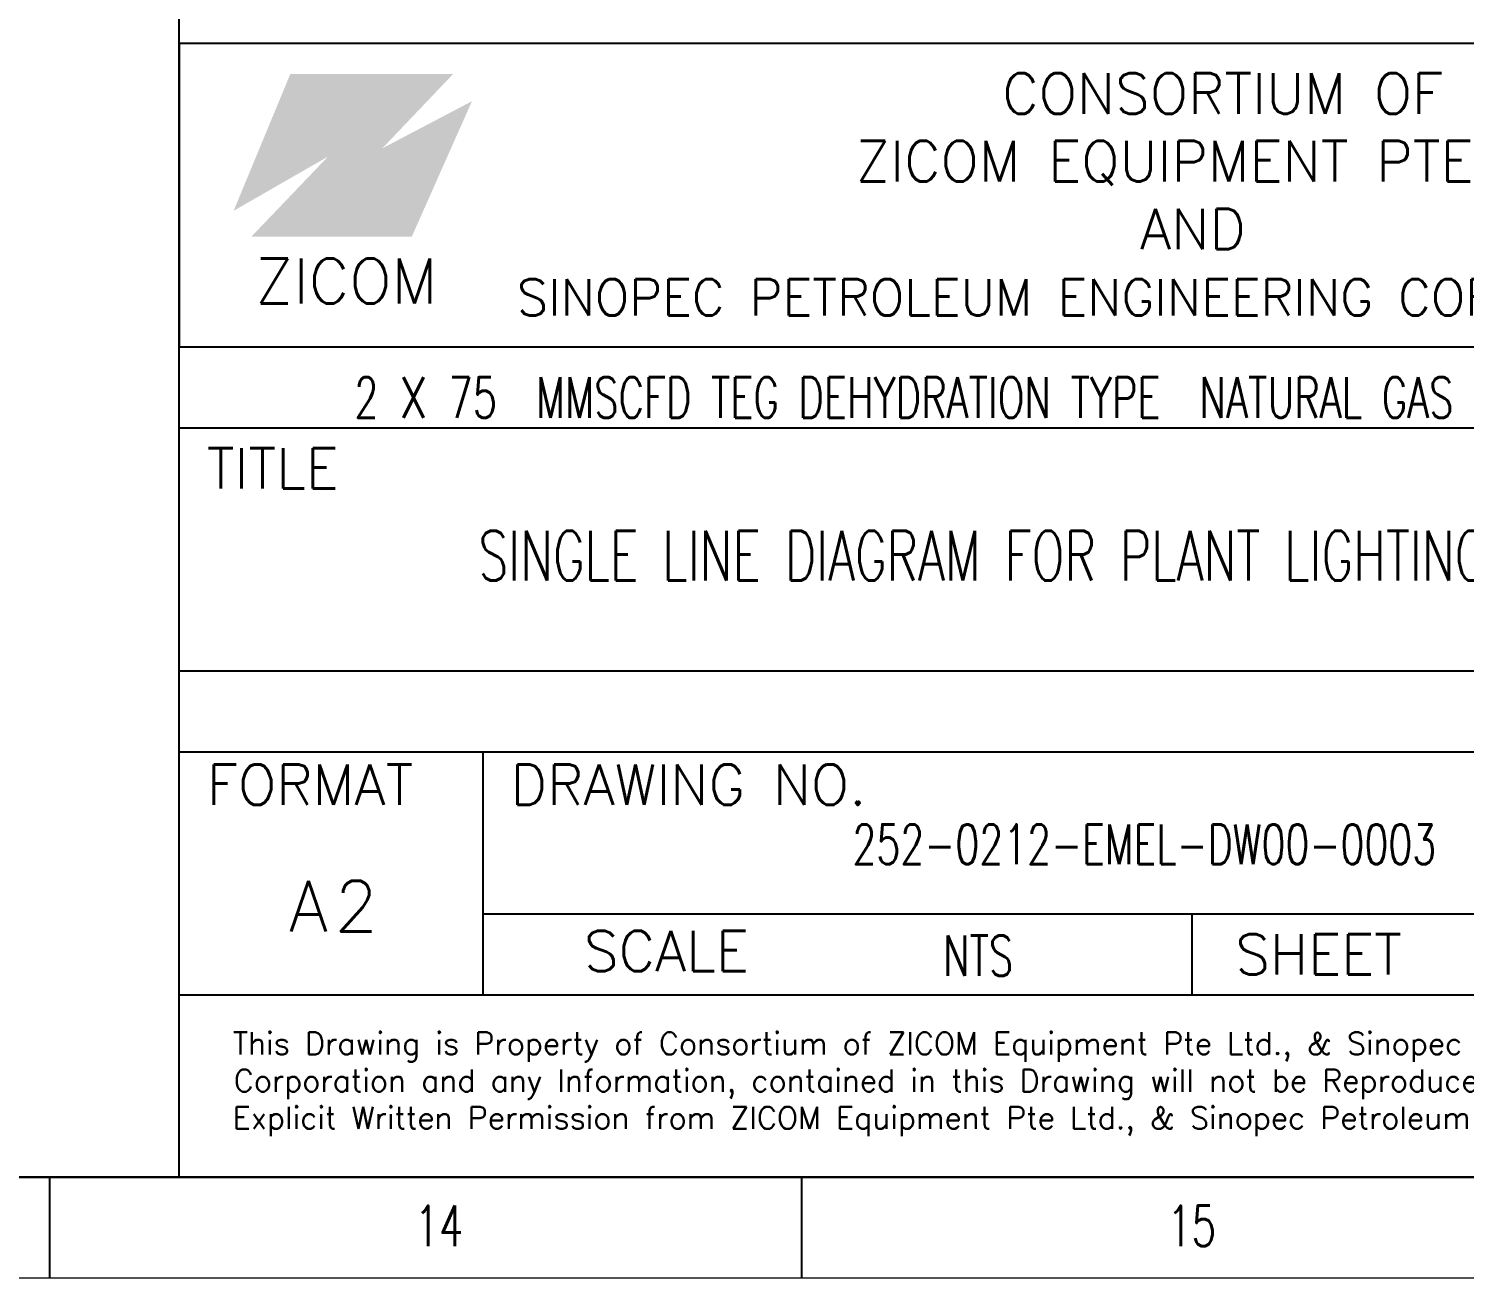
# Model space of a CAD drawing. Header units: millimetres. Extents: x -10601437 to -7750070, y 4687163 to 5113883.
# Drawn here: x -10112153 to -10040141, y 4687163 to 4749866 of the extents above; entities that cross this region are included whole.
import ezdxf
from ezdxf.enums import TextEntityAlignment as Align

# ---------------------------------------------------------------- set-up
doc = ezdxf.new("R2010")
doc.units = ezdxf.units.MM
doc.layers.add('TEG BORDER', color=7, linetype='Continuous')
doc.styles.add('1', font='txt.shx')
doc.styles.add('HZTXT', font='simplexs.shx', dxfattribs={"width": 0.7, "bigfont": 'hztxt.shx'})
doc.styles.add('TEG BORDER', font='txt_qlt.shx', dxfattribs={"width": 0.7, "bigfont": 'hztxt.shx'})

# ---------------------------------------------------------------- blocks, each defined once
blk = doc.blocks.new('ZICOM LOGO')
at = {"layer": 'TEG BORDER', "true_color": 0xff3333}
blk.add_hatch(color=20, dxfattribs=at).paths.add_polyline_path([(6.201, 2.803), (3.231, -3.888), (-4.69, -3.888), (-0.905, 0.069), (-5.564, -2.608), (-2.768, 4.141), (5.269, 4.141), (1.775, 0.476)])
at = {"layer": 'TEG BORDER', "color": 172, "style": '1'}
blk.add_text('ZICOM', height=2.2147, dxfattribs=at).set_placement((-4.507, -7.183))
blk = doc.blocks.new('TEG BORDER A2')
at = {"linetype": 'Continuous'}
blk.add_line((5, 5), (489, 5), dxfattribs=at)
for p, q in [((482.625, 0), (482.625, 5)), ((489, 5), (589, 5)), ((519.75, 0), (519.75, 5))]:
    blk.add_line(p, q)
at = {"color": 5, "lineweight": 15}
blk.add_lwpolyline([(0, 420), (594, 420), (594, 0), (0, 0)], close=True, dxfattribs=at)
blk.add_lwpolyline([(5, 415), (589, 415), (589, 5), (5, 5)], close=True)
at = {"layer": 'TEG BORDER'}
for p, q in [((489, 5), (489, 116)), ((489, 46), (589, 46)), ((489, 42), (589, 42)), ((489, 30), (589, 30)), ((489, 26), (589, 26)), ((504, 26), (504, 14)), ((504, 18), (574, 18)), ((539, 18), (539, 14)), ((489, 14), (589, 14)), ((489, 14), (589, 14))]:
    blk.add_line(p, q, dxfattribs=at)
at = {"layer": 'TEG BORDER', "color": 0}
for q in [(489, 46), (589, 61)]:
    blk.add_line((489, 61), q, dxfattribs=at)
blk.add_blockref('ZICOM LOGO', (497.26, 55.33))
at = {"char_height": 2, "width": 2, "attachment_point": 7, "style": 'TEG BORDER'}
for s, insert in [('\\pi-0.033333;14', (500.672, 1.593)), ('\\pi2.2204e-016;15', (537.797, 1.593))]:
    blk.add_mtext(s, dxfattribs=dict(at, insert=insert))
at = {"layer": 'TEG BORDER', "color": 7, "style": 'TEG BORDER'}
for s, height, p in [('CONSORTIUM OF', 2, (529.647, 57.517)), ('ZICOM EQUIPMENT PTE. LTD.', 2, (522.4, 54.17)), ('AND', 2, (536.443, 50.823)), ('SINOPEC PETROLEUM ENGINEERING CORPORATION', 1.8, (505.679, 47.552)), ('This Drawing is Property of Consortium of ZICOM Equipment Pte Ltd., & Sinopec Petroleum Engineering', 1.0962, (491.655, 11.054)), ('Corporation and any Information, contained in this Drawing will not be Reproduced, Disclosed to others without', 1.0962, (491.706, 9.216)), ('Explicit Written Permission from ZICOM Equipment Pte Ltd., & Sinopec Petroleum Engineering Corporation.', 1.0962, (491.655, 7.379))]:
    blk.add_text(s, height=height, dxfattribs=at).set_placement(p)
at = {"layer": 'TEG BORDER', "style": 'TEG BORDER'}
for s, height, p in [(' TITLE', 2, (489, 39)), (' FORMAT', 2, (489, 23.382)), (' DRAWING NO.', 2, (504, 23.382)), ('A', 2.5, (494.425, 17.132)), ('2', 2.5, (496.675, 17.132)), ('SCALE', 2, (508.99, 15.164)), ('SHEET', 2, (541.151, 15))]:
    blk.add_text(s, height=height, dxfattribs=at).set_placement(p)
at = {"layer": 'TEG BORDER', "lineweight": 25, "insert": (489, 44), "char_height": 2, "width": 100, "attachment_point": 4, "style": 'TEG BORDER'}
blk.add_mtext('\\pi8.6498,t17.239;2 {\\H1.5x;x\\H0.66667x; 75  MMSCFD TEG DEHYDRATION TYPE  NATURAL GAS PROCESS PLANT}', dxfattribs=at)

msp = doc.modelspace()

# ---------------------------------------------------------------- block references
at = {"xscale": 1016.000512394567, "yscale": 1016.000512394567, "zscale": 1016.000512394567}
msp.add_blockref('TEG BORDER A2', (-10601437, 4687163), dxfattribs=at)

# ---------------------------------------------------------------- texts
at = {"style": 'HZTXT', "width": 0.7}
for s, height, p in [('SINGLE LINE DIAGRAM FOR PLANT LIGHTING FOR LOCATION I', 2500, (-10054459, 4723421)), ('252-0212-EMEL-DW00-0003', 2000, (-10056191, 4708941)), ('NTS', 2032, (-10064531, 4703350))]:
    msp.add_text(s, height=height, dxfattribs=at).set_placement(p, align=Align.MIDDLE_CENTER)

doc.saveas('drawing.dxf')
